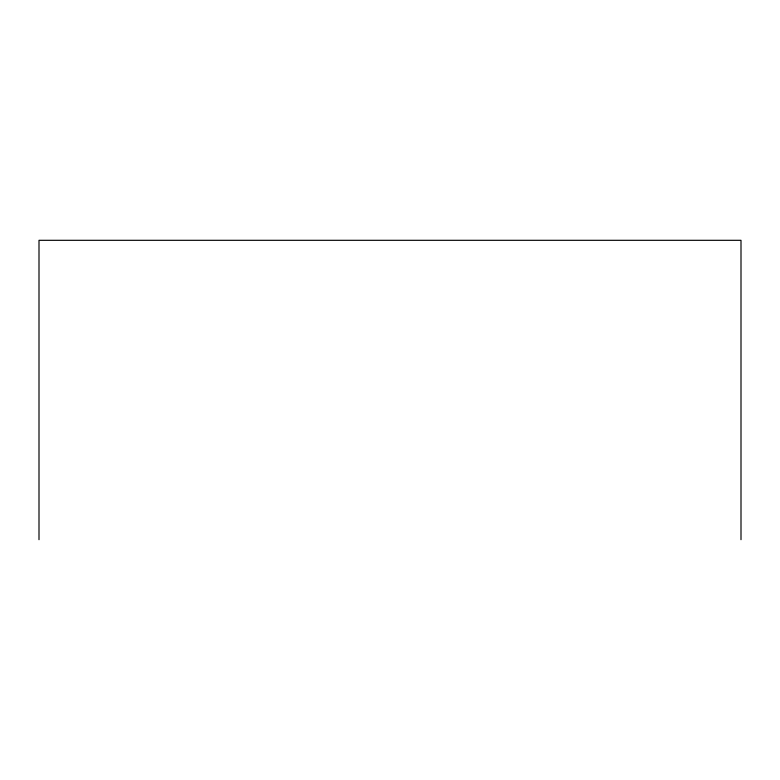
<?xml version="1.0" encoding="UTF-8"?>
<svg xmlns="http://www.w3.org/2000/svg" width="780" height="780" viewBox="0 0 780 780"><rect width="100%" height="100%" fill="white"/><g stroke="black" fill="none" stroke-linecap="round" stroke-linejoin="round"><path stroke-width="1.17" d="M741 539.692L741 240.308L39 240.308L39 539.692"/></g></svg>
